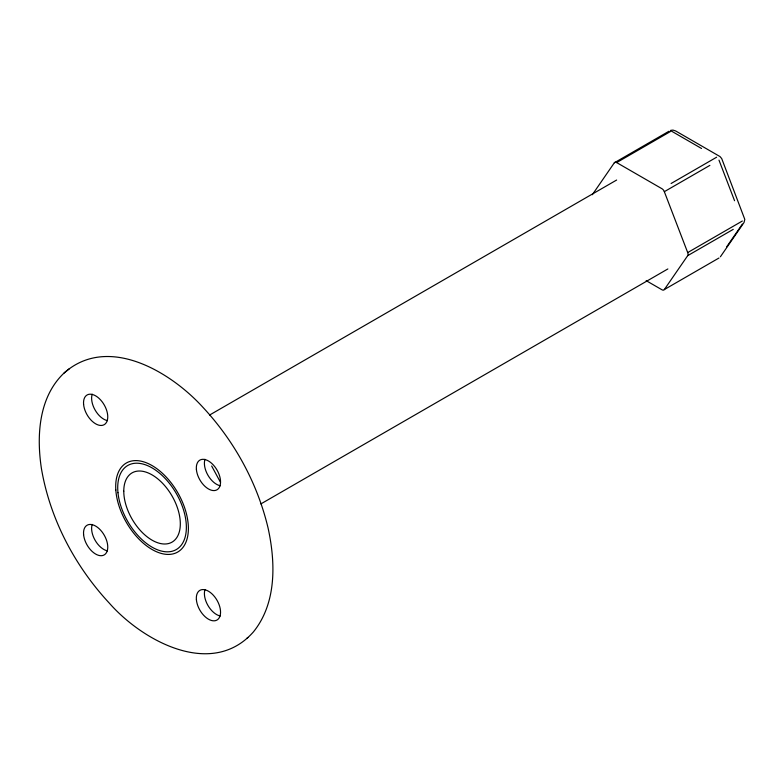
<?xml version="1.0" encoding="UTF-8"?>
<svg xmlns="http://www.w3.org/2000/svg" width="784" height="784" viewBox="0 0 784 784"><rect width="100%" height="100%" fill="white"/><g stroke="black" fill="none" stroke-linecap="round" stroke-linejoin="round"><path stroke-width="1.18" d="M592.322 194.726L614.323 162.798L668.968 131.251M646.173 280.652L661.99 289.786A3.812 2.195 60 0 0 664.332 289.561L687.695 255.653L733.246 229.359M726.768 246.705L742.35 224.097M720.398 256.78L744.016 222.519L744.8 219.393L721.721 158.593L720.016 156.575L675.632 130.948L673.005 130.105L670.604 130.36M64.17 372.929C38.661 397.047 36.466 435.649 41.385 468.313C49.892 518.724 74.666 565.842 109.348 603.17C142.531 640.94 211.856 678.944 253.418 631.904C276.772 602.994 275.605 562.442 268.069 527.995C257.377 482.944 234.347 441.02 202.811 407.19C170.451 371.645 107.927 334.151 64.17 372.929L69.521 368.598M246.744 638.45L247.989 637.441M614.323 162.798A3.812 2.195 60 0 1 616.665 162.582L671.31 131.026L701.533 148.48M209.632 415.02L616.636 180.036M671.094 183.495L716.645 157.202M687.695 255.653A3.812 2.195 60 0 0 687.695 252.575L664.332 191.678L709.873 165.385M687.695 252.575L742.35 221.019M260.856 503.926L667.86 268.951M664.332 289.561L718.977 258.014M616.665 162.582L661.99 188.748A3.812 2.195 60 0 1 664.332 191.678M211.66 466L220.392 482.16M718.977 160.122L734.559 200.724M220.255 485.757A17.13 9.888 60 0 1 207.946 475.241A17.13 9.888 60 0 1 204.987 459.316M220.255 615.999A17.13 9.888 60 0 1 207.946 605.473A17.13 9.888 60 0 1 204.987 589.558M107.467 550.878A17.13 9.888 60 0 1 95.158 540.362A17.13 9.888 60 0 1 92.198 524.437M107.467 420.636A17.13 9.888 60 0 1 95.158 410.12A17.13 9.888 60 0 1 92.198 394.195M117.972 492.715A48.539 28.028 60 0 0 172.725 551.083A48.539 28.028 60 0 0 165.424 478.74A48.539 28.028 60 0 0 117.972 492.715M83.594 404.338A17.13 9.888 60 0 0 102.763 425.261A17.13 9.888 60 0 0 100.568 399.899A17.13 9.888 60 0 0 83.594 404.338M83.594 534.58A17.13 9.888 60 0 0 102.763 555.503A17.13 9.888 60 0 0 100.568 530.141A17.13 9.888 60 0 0 83.594 534.58M196.392 599.701A17.13 9.888 60 0 0 215.561 620.624A17.13 9.888 60 0 0 213.366 595.262A17.13 9.888 60 0 0 196.392 599.701M196.392 469.459A17.13 9.888 60 0 0 215.561 490.382A17.13 9.888 60 0 0 213.366 465.02A17.13 9.888 60 0 0 196.392 469.459M115.816 489.98A51.401 29.674 60 0 0 172.686 553.974A51.401 29.674 60 0 0 167.619 478.593A51.401 29.674 60 0 0 115.816 489.98M123.774 491.196A39.974 23.079 60 0 0 166.179 543.939A39.974 23.079 60 0 0 166.179 487.403A39.974 23.079 60 0 0 123.774 491.196"/></g></svg>
